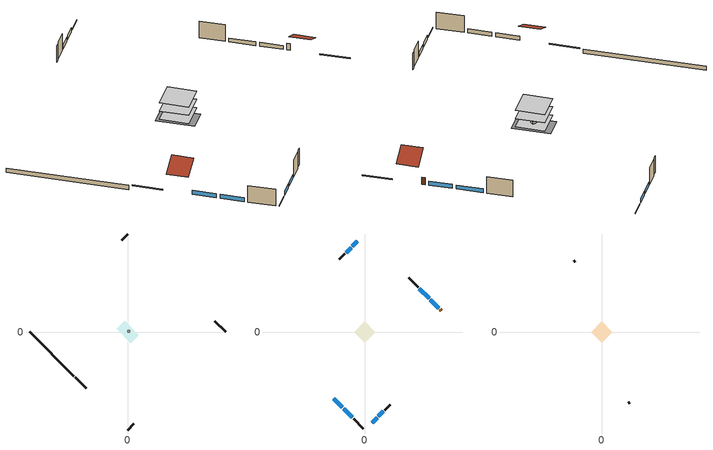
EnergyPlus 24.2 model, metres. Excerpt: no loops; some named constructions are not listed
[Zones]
central ac and furnace airloop ret air zone
 floor adiabatic (AdiabaticConst): 0,0 0,1 1,1 1,0 z0
 wall adiabatic (AdiabaticConst): 0,1 0,0 1,0 1,1 0,1 z0:1
 ceiling adiabatic (AdiabaticConst): 1,0 1,1 0,1 0,0 z1
crawlspace - vented
 floor foundation (Slab1 construction): -5.57,1.59 -1.59,5.57 5.57,-1.59 1.59,-5.57 z-0.91
 wall outside (RimJoist1 construction): -26.63,-22.94 -21.11,-28.46 z0.3:0.61
 wall outside (RimJoist2 construction): 0,49.57 -3.06,46.51 z0.3:0.61
 wall outside (RimJoist3 construction): 49.57,0 44.05,5.52 z0.3:0.61
 wall outside (RimJoist4 construction): 0,-49.57 3.06,-46.51 z0.3:0.61
 wall foundation (FoundationWall1 construction): -49.57,0 -27.29,-22.29 z-0.91:0.3
conditioned space
 floor to crawlspace - vented (Floor1 construction): -5.34,0 0,5.34 5.34,0 0,-5.34 z0.3
 floor adiabatic (AdiabaticFloorConstruction): -5.34,0 0,5.34 5.34,0 0,-5.34 z2.74
 wall outside (AdiabaticWallConstruction 1): 38.75,10.82 38.1,11.47 z0.3:2.34
 wall outside (AdiabaticWallConstruction): -15.81,-33.77 -11.4,-38.18 / -10.74,-38.83 -6.33,-43.24 z0.3:1.49; -3.72,45.86 -6.23,43.34 / -6.89,42.69 -9.4,40.17 / 37.45,12.13 33.17,16.4 / 3.72,-45.86 6.23,-43.34 / 6.89,-42.69 9.4,-40.17 z0.3:1.46; 32.51,17.06 27.61,21.96 z0.3:1.43
 wall outside (Wall1 construction): -5.67,-43.9 -0.66,-48.92 z0.3:5.18
 wall outside (Wall2 construction): -10.06,39.52 -12.84,36.73 z0.3:5.18
 wall outside (Wall3 construction): 26.96,22.62 22.21,27.36 z0.3:5.18
 wall outside (Wall4 construction): 10.06,-39.52 12.84,-36.73 z0.3:5.18
 window (WindowConstruction): -15.81,-33.77 -11.4,-38.18 z0.3:1.49
 window (WindowConstruction 1): -10.74,-38.83 -6.33,-43.24 z0.3:1.49
 window (WindowConstruction 2): -3.72,45.85 -6.23,43.34 z0.3:1.46
 window (WindowConstruction 3): -6.89,42.69 -9.4,40.17 z0.3:1.46
 window (WindowConstruction 4): 37.44,12.13 33.17,16.4 z0.3:1.46
 window (WindowConstruction 5): 32.51,17.06 27.61,21.96 z0.3:1.43
 window (WindowConstruction 6): 3.72,-45.85 6.23,-43.34 z0.3:1.46
 window (WindowConstruction 7): 6.89,-42.69 9.4,-40.17 z0.3:1.46
 door (Door): 38.75,10.82 38.1,11.47 z0.3:2.34
 ceiling adiabatic (AdiabaticFloorConstruction): 0,-5.34 5.34,0 0,5.34 -5.34,0 z2.74
attic - vented
 floor to conditioned space (Floor2 construction Reversed): -5.34,0 0,5.34 5.34,0 0,-5.34 z5.18
 wall outside (Wall5 construction): -13.5,36.07 -14.07,35.5 z0.3:5.18
 wall outside (Wall6 construction): 13.5,-36.07 14.07,-35.5 z0.3:5.18
 roof outside (Roof1 construction): -16.46,-33.11,5.18 -12.89,-29.54,7.71 -16.88,-25.55,7.71 -20.46,-29.12,5.18
 roof outside (Roof2 construction): 39.41,10.17,5.18 35.83,6.6,7.71 39.83,2.6,7.71 43.4,6.17,5.18
[Material] Roughness=Rough; Thermal Absorptance=0.9
Name | Thickness {m} | Conductivity {W/m-K} | Density {kg/m3} | Specific Heat {J/kg-K} | Solar Absorptance | Visible Absorptance
ceiling loosefill ins | 0.0846667 | 0.0480833 | 16.02 | 1046.75 | 0.7 | 0.7
ceiling stud and cavity | 0.1397 | 0.0920385 | 65.682 | 1177.47 | 0.7 | 0.7
floor covering | 0.0127 | 0.0433444 | 54.468 | 1339.84 | 0.6 | 0.6
floor stud and cavity | 0.1397 | 0.923637 | 92.3553 | 1139.71 | 0.7 | 0.7
gypsum board | 0.0127 | 0.160291 | 801 | 837.4 | 0.6 | 0.6
osb sheathing 0.75 in. | 0.01905 | 0.115458 | 512.64 | 1214.23 | 0.7 | 0.7
[Construction]
Floor1 construction Reversed: floor covering, osb sheathing 0.75 in., floor stud and cavity
Floor2 construction: ceiling loosefill ins, ceiling stud and cavity, gypsum board
[EnergyManagementSystem:Program]
infil_program: Set p_m = 0.14; Set p_s = 0.22; Set s_m = 270; Set s_s = 370; Set z_m = 9.99744; Set z_s = 4.8768; Set f_t = (((s_m/z_m)^p_m)*((z_s/s_s)^p_s)); Set Tdiff = tin_s-tout_s; Set dT = @Abs Tdiff; Set c = 0.0902; Set Cs = 0.0872; Set Cw = 0.1017; Set n = 0.65; Set sft = (f_t*0.5); Set temp1 = ((c*Cw)*((sft*site_vw_s)^(2*n)))^2; Set Qinf = (((c*Cs*(dT^n))^2)+temp1)^0.5; Set Qinf = (@Max Qinf 0); Set mech_vent_house_fan_sensible_load_act = 0.0; Set mech_vent_house_fan_latent_load_act = 0.0; Set OASupInPb = out_pb_s; Set OASupInTemp = tout_s; Set OASupInW = out_wt_s; Set OASupRho = (@RhoAirFnPbTdbW OASupInPb OASupInTemp OASupInW); Set OASupCp = (@CpAirFnW OASupInW); Set OASupInEnth = (@HFnTdbW OASupInTemp OASupInW); Set ZoneTemp = tin_s; Set ZoneW = win_s; Set ZoneCp = (@CpAirFnW ZoneW); Set ZoneAirEnth = (@HFnTdbW ZoneTemp ZoneW); Set mech_vent_house_fan_cfis_act = 0.0; Set QWHV_cfis_sup = 0.0; Set QWHV_cfis_suppl_sup = 0.0; Set QWHV_cfis_suppl_exh = 0.0; Set Qrange = 0; Set Qrange = Qrange + 0.04719 * mech_vent_range_fan_0_sch_s; Set Qbath = 0; Set Qbath = Qbath + 0.04719 * mech_vent_bath_fan_0_sch_s; Set Qdryer = 0; Set Qdryer = Qdryer + 0.05681 * clothes_dryer_exhaust_0_sch_s; Set QWHV_sup = 0.0; Set QWHV_exh = 0.0; Set Qsupply = QWHV_sup + QWHV_cfis_sup + QWHV_cfis_suppl_sup; Set Qexhaust = Qrange + Qbath + Qdryer + QWHV_exh + QWHV_cfis_suppl_exh; Set Qfan = (@Max Qexhaust Qsupply); Set Qducts = 0; Set Qducts = Qducts - central_ac_and_furnace_airloop_0_DuctImbalLkSupFanEquivCond; Set Qducts = Qducts + central_ac_and_furnace_airloop_0_DuctImbalLkExhFanEquivCond; If Qducts < 0; Set Qsupply = Qsupply - Qducts; Else; Set Qexhaust = Qexhaust + Qducts; EndIf; Set Qfan_with_ducts = (@Max Qexhaust Qsupply); Set Qimb = (@Abs (Qsupply - Qexhaust)); If Qinf + Qimb > 0; Set Qtot = Qfan_with_ducts + (Qinf^2) / (Qinf + Qimb); Else; Set Qtot = Qfan_with_ducts; EndIf; Set Qinf_adj = Qtot - Qfan; Set infil_flow_act = Qinf_adj; Set infil_program_Qinf = Qinf_adj; Set infil_program_Qfan = Qfan; Set Qload = Qfan; Set Effectiveness_Sens = 0.0; Set Effectiveness_Lat = 0.0; Set Fan_MFR = Qload * OASupRho; Set ZoneInEnth = OASupInEnth; Set ZoneInTemp = OASupInTemp; Set FanTotalToCond = Fan_MFR * (ZoneInEnth - ZoneAirEnth); Set FanSensToCond = Fan_MFR * ZoneCp * (ZoneInTemp - ZoneTemp); Set FanLatToCond = FanTotalToCond - FanSensToCond; Set mech_vent_house_fan_sensible_load_act = mech_vent_house_fan_sensible_load_act + FanSensToCond; Set mech_vent_house_fan_latent_load_act = mech_vent_house_fan_latent_load_act + FanLatToCond
natural_vent_program: Set Tin = tin_s; Set Tout = tout_s; Set Wout = out_wt_s; Set Pbar = out_pb_s; Set Phiout = (@RhFnTdbWPb Tout Wout Pbar); Set MaxHR = 0.0115; Set Tnvsp = (htg_sp_s + clg_sp_s) / 2; Set NVavail = natural_vent_s; Set ClgSsnAvail = cool_season; Set Qnv = 0; Set Qwhf = 0; Set whole_house_fan_mix_act = 0; Set whole_house_fan_act = 0; If ((Wout < MaxHR) && (Tin > Tout) && (Tin > Tnvsp) && (ClgSsnAvail > 0)); Set WHF_Flow = 0; Set Adj = (Tin-Tnvsp)/(Tin-Tout); Set Adj = (@Min Adj 1); Set Adj = (@Max Adj 0); If (WHF_Flow > 0); Set Qwhf = WHF_Flow*Adj; Set whole_house_fan_mix_act = WHF_Flow*Adj; Set WHF_W = 0; Set whole_house_fan_act = WHF_W*Adj; ElseIf (NVavail > 0); Set NVArea = 18535.327058304; Set Cs = 0.00017937135914540493; Set Cw = 8.97707065726015e-05; Set Tdiff = Tin-Tout; Set dT = (@Abs Tdiff); Set Vwind = site_vw_s; Set SGNV = NVArea*Adj*((((Cs*dT)+(Cw*(Vwind^2)))^0.5)/1000); Set MaxNV = 1.5454705606656003; Set Qnv = (@Min SGNV MaxNV); EndIf; EndIf; Set natural_vent_flow_act = Qnv; Set whole_house_fan_flow_act = Qwhf; Set natural_vent_program_Qnv = Qnv; Set natural_vent_program_Qwhf = Qwhf
total_airflows_program: Set total_infil_flow_rate = 0; Set total_mechvent_flow_rate = 0; Set total_natvent_flow_rate = 0; Set total_whf_flow_rate = 0; Set total_infil_flow_rate = total_infil_flow_rate + (infil_program_Qinf * 1); Set total_mechvent_flow_rate = total_mechvent_flow_rate + (infil_program_Qfan * 1); Set total_natvent_flow_rate = total_natvent_flow_rate + (natural_vent_program_Qnv * 1); Set total_whf_flow_rate = total_whf_flow_rate + (natural_vent_program_Qwhf * 1)
total_loads_program: Set loads_htg_tot = 0; Set loads_clg_tot = 0; If htg_load_cond > 0; Set loads_htg_tot = loads_htg_tot + (htg_load_cond - clg_load_cond) * 1.0; Set loads_htg_tot = loads_htg_tot + (htg_load_duct - clg_load_duct) * 1.0; EndIf; Set loads_htg_tot = (@Max loads_htg_tot 0); If clg_load_cond > 0; Set loads_clg_tot = loads_clg_tot + (clg_load_cond - htg_load_cond) * 1.0; Set loads_clg_tot = loads_clg_tot + (clg_load_duct - htg_load_duct) * 1.0; EndIf; Set loads_clg_tot = (@Max loads_clg_tot 0)
unmet_hours_program: Set htg_unmet_hours = 0; Set clg_unmet_hours = 0; Set unit_htg_unmet_hours = 0; If ((DayOfYear >= 1) && (DayOfYear <= 365)); Set unit_htg_unmet_hours = unit_htg_unmet_hours + conditioned_space_htg_unmet_s; If unit_htg_unmet_hours > htg_unmet_hours; Set htg_unmet_hours = unit_htg_unmet_hours; EndIf; EndIf; Set unit_clg_unmet_hours = 0; If ((DayOfYear >= 1) && (DayOfYear <= 365)); Set unit_clg_unmet_hours = unit_clg_unmet_hours + conditioned_space_clg_unmet_s; If unit_clg_unmet_hours > clg_unmet_hours; Set clg_unmet_hours = unit_clg_unmet_hours; EndIf; EndIf
water_heater_Control: Set water_heater_HPWHSchedOverride = water_heater_T_set; If (water_heater_amb_temp<5.56) || (water_heater_amb_temp>48.89); Set water_heater_UESchedOverride = water_heater_T_set; Set water_heater_LESchedOverride = water_heater_T_set; Else; Set water_heater_UESchedOverride = water_heater_T_set - 9.0; Set water_heater_LESchedOverride = 0; EndIf
water_heater_hpwh_EC_adj: If WarmupFlag == 0; Set dhw_e_cons = water_heater_tank_energy + water_heater_tank_on_cycle_parasitic + water_heater_tank_off_cycle_parasitic + water_heater_coil_energy + water_heater_fan_energy; Set water_heater_hpwh_ec_adj_act = 0.0 * dhw_e_cons / 1; EndIf
water_heater_InletAir: Set water_heater_Tamb_act = water_heater_amb_temp; Set water_heater_RHamb_act = 0; Set water_heater_RHamb_act = water_heater_RHamb_act + (water_heater_amb_rh / 100) / 1; Set water_heater_sens_act = (0 - water_heater_sens_cool - (water_heater_tl + water_heater_fan_pwr)) / 1; Set water_heater_lat_act = (0 - water_heater_lat_cool) / 1
[EnergyManagementSystem:Subroutine]
central_ac_and_furnace_airloop_0_duct_subroutine: Set AH_MFR = central_ac_and_furnace_airloop_AH_MFR / 1; If AH_MFR > 0; Set AH_Tout = central_ac_and_furnace_airloop_AH_Tout; Set AH_Wout = central_ac_and_furnace_airloop_AH_Wout; Set RA_T = central_ac_and_furnace_airloop_RA_T; Set RA_W = central_ac_and_furnace_airloop_Ra_W; Set Fan_RTF = central_ac_and_furnace_airloop_Fan_RTF; Set DZ_T = central_ac_and_furnace_airloop_0_DZ_T; Set DZ_W = central_ac_and_furnace_airloop_0_DZ_W; Set AH_VFR = central_ac_and_furnace_airloop_AH_VFR / 1; Set h_SA = (@HFnTdbW AH_Tout AH_Wout); Set h_RA = (@HFnTdbW RA_T RA_W); Set h_fg = (@HfgAirFnWTdb AH_Wout AH_Tout); Set h_DZ = (@HFnTdbW DZ_T DZ_W); Set air_cp = 1006.0; Set f_sup = 0.133; Set f_ret = 0.067; Set sup_lk_mfr = f_sup * AH_MFR; Set ret_lk_mfr = f_ret * AH_MFR; Set SupTotLkToCond = sup_lk_mfr*(h_RA - h_SA); Set SupLatLkToCond = sup_lk_mfr*h_fg*(RA_W-AH_Wout); Set SupSensLkToCond = SupTotLkToCond-SupLatLkToCond; Set supply_ua = 77.161; Set eTm = 0-((Fan_RTF/(AH_MFR*air_cp))*supply_ua); Set t_sup = DZ_T+((AH_Tout-DZ_T)*(@Exp eTm)); Set SupCondToCond = AH_MFR*air_cp*(t_sup-AH_Tout); Set SupCondToDZ = 0-SupCondToCond; Set return_ua = 28.578; Set eTm = 0-((Fan_RTF/(AH_MFR*air_cp))*return_ua); Set t_ret = DZ_T+((RA_T-DZ_T)*(@Exp eTm)); Set RetCondToRP = AH_MFR*air_cp*(t_ret-RA_T); Set RetCondToDZ = 0-RetCondToRP; Set RetLatLkToRP = 0; Set RetSensLkToRP = ret_lk_mfr*air_cp*(DZ_T-RA_T); Set SupTotLkToDZ = sup_lk_mfr*(h_SA-h_DZ); Set SupLatLkToDZ = sup_lk_mfr*h_fg*(AH_Wout-DZ_W); Set SupSensLkToDZ = SupTotLkToDZ-SupLatLkToDZ; Set FracOutsideToCond = 1.0; Set FracOutsideToDZ = 0.0; Set FracCondToOutside = 0.0; Set FracDZToOutside = 1.0; Set FracDZToCond = 0.0; Set FracCondToDZ = 0.0; Set lk_imbal_vfr = @ABS(f_sup - f_ret) * AH_VFR; Set ImbalLkCondToDZ = lk_imbal_vfr * FracCondToDZ; Set ImbalLkDZToCond = lk_imbal_vfr * FracDZToCond; Set ImbalLkOutsideToCond = lk_imbal_vfr * FracOutsideToCond; Set ImbalLkOutsideToDZ = lk_imbal_vfr * FracOutsideToDZ; Set ImbalLkCondToOutside = lk_imbal_vfr * FracCondToOutside; Set ImbalLkDZToOutside = lk_imbal_vfr * FracDZToOutside; Else; Set SupLatLkToCond = 0; Set SupSensLkToCond = 0; Set SupCondToCond = 0; Set RetCondToRP = 0; Set RetLatLkToRP = 0; Set RetSensLkToRP = 0; Set RetCondToDZ = 0; Set SupCondToDZ = 0; Set SupLatLkToDZ = 0; Set SupSensLkToDZ = 0; Set ImbalLkCondToDZ = 0; Set ImbalLkDZToCond = 0; Set ImbalLkOutsideToCond = 0; Set ImbalLkOutsideToDZ = 0; Set ImbalLkCondToOutside = 0; Set ImbalLkDZToOutside = 0; EndIf; Set central_ac_and_furnace_airloop_0_SupLatLkToCond = SupLatLkToCond; Set central_ac_and_furnace_airloop_0_SupSensLkToCond = SupSensLkToCond; Set central_ac_and_furnace_airloop_0_SupCondToLv = SupCondToCond; Set central_ac_and_furnace_airloop_0_RetCondToRP = RetCondToRP; Set central_ac_and_furnace_airloop_0_RetLatLkToRP = RetLatLkToRP; Set central_ac_and_furnace_airloop_0_RetSensLkToRP = RetSensLkToRP; Set central_ac_and_furnace_airloop_0_RetCondToDZ = RetCondToDZ; Set central_ac_and_furnace_airloop_0_SupCondToDZ = SupCondToDZ; Set central_ac_and_furnace_airloop_0_SupLatLkToDZ = SupLatLkToDZ; Set central_ac_and_furnace_airloop_0_SupSensLkToDZ = SupSensLkToDZ; Set central_ac_and_furnace_airloop_0_ZoneMixCondToDZ = ImbalLkCondToDZ; Set central_ac_and_furnace_airloop_0_ZoneMixDZToCond = ImbalLkDZToCond; Set central_ac_and_furnace_airloop_0_DuctImbalLkSupFanEquivCond = ImbalLkCondToOutside; Set central_ac_and_furnace_airloop_0_DuctImbalLkExhFanEquivCond = ImbalLkOutsideToCond; Set central_ac_and_furnace_airloop_0_DuctImbalLkSupFanEquivDZ = ImbalLkDZToOutside; Set central_ac_and_furnace_airloop_0_DuctImbalLkExhFanEquivDZ = ImbalLkOutsideToDZ
[EnergyManagementSystem:ProgramCallingManager]
central_ac_and_furnace_airloop_0_duct_program_calling_manager: EndOfSystemTimestepAfterHVACReporting; central_ac_and_furnace_airloop_0_duct_program
central_ac_and_furnace_supply_fan_disaggregate_program_calling_manager: EndOfSystemTimestepBeforeHVACReporting; central_ac_and_furnace_supply_fan_disaggregate_program
central_ac_and_furnace_supply_fan_disaggregate_program_calling_manager 1: EndOfSystemTimestepBeforeHVACReporting; central_ac_and_furnace_supply_fan_disaggregate_program_1
component_loads_program_calling_manager: EndOfZoneTimestepAfterZoneReporting; component_loads_program
crawlspace_vented_1_duct_leakage_imbalance_infil_program_calling_manager: BeginZoneTimestepAfterInitHeatBalance; crawlspace_vented_1_duct_leakage_imbalance_infil_program
fridge_schedule_1_program_calling_manager: BeginZoneTimestepAfterInitHeatBalance; fridge_schedule_1_program
fridge_schedule_program_calling_manager: BeginZoneTimestepAfterInitHeatBalance; fridge_schedule_program
infil_program_calling_manager: BeginZoneTimestepAfterInitHeatBalance; infil_program
natural_vent_program_calling_manager: BeginZoneTimestepAfterInitHeatBalance; natural_vent_program
total_airflows_program_calling_manager: EndOfZoneTimestepAfterZoneReporting; total_airflows_program
total_loads_program_calling_manager: EndOfZoneTimestepAfterZoneReporting; total_loads_program
unmet_hours_program_calling_manager: EndOfZoneTimestepBeforeZoneReporting; unmet_hours_program
water_heater_hpwh_EC_adj_ProgramManager: EndOfSystemTimestepBeforeHVACReporting; water_heater_hpwh_EC_adj
water_heater_ProgramManager: InsideHVACSystemIterationLoop; water_heater_Control; water_heater_InletAir
[EnergyManagementSystem:OutputVariable]
Name | EMS Variable | Type of Data in Variable | Update Frequency | EMS Program or Subroutine | Units
central ac and furnace supply fan disaggregate clg | central_ac_and_furnace_supply_fan_clg | Summed | SystemTimestep | central_ac_and_furnace_supply_fan_disaggregate_program | J
central ac and furnace supply fan disaggregate htg primary | central_ac_and_furnace_supply_fan_primary_htg | Summed | SystemTimestep | central_ac_and_furnace_supply_fan_disaggregate_program_1 | J
loads_htg_tot_peakload_outvar; loads_htg_tot_annual_outvar; loads_htg_tot_timeseries_outvar | loads_htg_tot | Summed | ZoneTimestep | total_loads_program | J
loads_clg_tot_peakload_outvar; loads_clg_tot_annual_outvar; loads_clg_tot_timeseries_outvar | loads_clg_tot | Summed | ZoneTimestep | total_loads_program | J
htg_unmet_hours_annual_outvar; htg_unmet_hours_timeseries_outvar | htg_unmet_hours | Summed | ZoneTimestep | unmet_hours_program | hr
clg_unmet_hours_annual_outvar; clg_unmet_hours_timeseries_outvar | clg_unmet_hours | Summed | ZoneTimestep | unmet_hours_program | hr
loads_htg_roofs_annual_outvar; loads_htg_roofs_timeseries_outvar | loads_htg_roofs | Summed | ZoneTimestep | component_loads_program | J
loads_htg_ceilings_annual_outvar; loads_htg_ceilings_timeseries_outvar | loads_htg_ceilings | Summed | ZoneTimestep | component_loads_program | J
loads_htg_walls_annual_outvar; loads_htg_walls_timeseries_outvar | loads_htg_walls | Summed | ZoneTimestep | component_loads_program | J
loads_htg_rim_joists_annual_outvar; loads_htg_rim_joists_timeseries_outvar | loads_htg_rim_joists | Summed | ZoneTimestep | component_loads_program | J
loads_htg_foundation_walls_annual_outvar; loads_htg_foundation_walls_timeseries_outvar | loads_htg_foundation_walls | Summed | ZoneTimestep | component_loads_program | J
loads_htg_doors_annual_outvar; loads_htg_doors_timeseries_outvar | loads_htg_doors | Summed | ZoneTimestep | component_loads_program | J
loads_htg_windows_conduction_annual_outvar; loads_htg_windows_conduction_timeseries_outvar | loads_htg_windows_conduction | Summed | ZoneTimestep | component_loads_program | J
loads_htg_windows_solar_annual_outvar; loads_htg_windows_solar_timeseries_outvar | loads_htg_windows_solar | Summed | ZoneTimestep | component_loads_program | J
loads_htg_skylights_conduction_annual_outvar; loads_htg_skylights_conduction_timeseries_outvar | loads_htg_skylights_conduction | Summed | ZoneTimestep | component_loads_program | J
loads_htg_skylights_solar_annual_outvar; loads_htg_skylights_solar_timeseries_outvar | loads_htg_skylights_solar | Summed | ZoneTimestep | component_loads_program | J
loads_htg_floors_annual_outvar; loads_htg_floors_timeseries_outvar | loads_htg_floors | Summed | ZoneTimestep | component_loads_program | J
loads_htg_slabs_annual_outvar; loads_htg_slabs_timeseries_outvar | loads_htg_slabs | Summed | ZoneTimestep | component_loads_program | J
loads_htg_internal_mass_annual_outvar; loads_htg_internal_mass_timeseries_outvar | loads_htg_internal_mass | Summed | ZoneTimestep | component_loads_program | J
loads_htg_infil_annual_outvar; loads_htg_infil_timeseries_outvar | loads_htg_infil | Summed | ZoneTimestep | component_loads_program | J
loads_htg_natvent_annual_outvar; loads_htg_natvent_timeseries_outvar | loads_htg_natvent | Summed | ZoneTimestep | component_loads_program | J
loads_htg_mechvent_annual_outvar; loads_htg_mechvent_timeseries_outvar | loads_htg_mechvent | Summed | ZoneTimestep | component_loads_program | J
loads_htg_whf_annual_outvar; loads_htg_whf_timeseries_outvar | loads_htg_whf | Summed | ZoneTimestep | component_loads_program | J
loads_htg_ducts_annual_outvar; loads_htg_ducts_timeseries_outvar | loads_htg_ducts | Summed | ZoneTimestep | component_loads_program | J
loads_htg_intgains_annual_outvar; loads_htg_intgains_timeseries_outvar | loads_htg_intgains | Summed | ZoneTimestep | component_loads_program | J
loads_htg_lighting_annual_outvar; loads_htg_lighting_timeseries_outvar | loads_htg_lighting | Summed | ZoneTimestep | component_loads_program | J
loads_clg_roofs_annual_outvar; loads_clg_roofs_timeseries_outvar | loads_clg_roofs | Summed | ZoneTimestep | component_loads_program | J
loads_clg_ceilings_annual_outvar; loads_clg_ceilings_timeseries_outvar | loads_clg_ceilings | Summed | ZoneTimestep | component_loads_program | J
loads_clg_walls_annual_outvar; loads_clg_walls_timeseries_outvar | loads_clg_walls | Summed | ZoneTimestep | component_loads_program | J
loads_clg_rim_joists_annual_outvar; loads_clg_rim_joists_timeseries_outvar | loads_clg_rim_joists | Summed | ZoneTimestep | component_loads_program | J
loads_clg_foundation_walls_annual_outvar; loads_clg_foundation_walls_timeseries_outvar | loads_clg_foundation_walls | Summed | ZoneTimestep | component_loads_program | J
loads_clg_doors_annual_outvar; loads_clg_doors_timeseries_outvar | loads_clg_doors | Summed | ZoneTimestep | component_loads_program | J
loads_clg_windows_conduction_annual_outvar; loads_clg_windows_conduction_timeseries_outvar | loads_clg_windows_conduction | Summed | ZoneTimestep | component_loads_program | J
loads_clg_windows_solar_annual_outvar; loads_clg_windows_solar_timeseries_outvar | loads_clg_windows_solar | Summed | ZoneTimestep | component_loads_program | J
loads_clg_skylights_conduction_annual_outvar; loads_clg_skylights_conduction_timeseries_outvar | loads_clg_skylights_conduction | Summed | ZoneTimestep | component_loads_program | J
loads_clg_skylights_solar_annual_outvar; loads_clg_skylights_solar_timeseries_outvar | loads_clg_skylights_solar | Summed | ZoneTimestep | component_loads_program | J
loads_clg_floors_annual_outvar; loads_clg_floors_timeseries_outvar | loads_clg_floors | Summed | ZoneTimestep | component_loads_program | J
loads_clg_slabs_annual_outvar; loads_clg_slabs_timeseries_outvar | loads_clg_slabs | Summed | ZoneTimestep | component_loads_program | J
loads_clg_internal_mass_annual_outvar; loads_clg_internal_mass_timeseries_outvar | loads_clg_internal_mass | Summed | ZoneTimestep | component_loads_program | J
loads_clg_infil_annual_outvar; loads_clg_infil_timeseries_outvar | loads_clg_infil | Summed | ZoneTimestep | component_loads_program | J
loads_clg_natvent_annual_outvar; loads_clg_natvent_timeseries_outvar | loads_clg_natvent | Summed | ZoneTimestep | component_loads_program | J
loads_clg_mechvent_annual_outvar; loads_clg_mechvent_timeseries_outvar | loads_clg_mechvent | Summed | ZoneTimestep | component_loads_program | J
loads_clg_whf_annual_outvar; loads_clg_whf_timeseries_outvar | loads_clg_whf | Summed | ZoneTimestep | component_loads_program | J
loads_clg_ducts_annual_outvar; loads_clg_ducts_timeseries_outvar | loads_clg_ducts | Summed | ZoneTimestep | component_loads_program | J
loads_clg_intgains_annual_outvar; loads_clg_intgains_timeseries_outvar | loads_clg_intgains | Summed | ZoneTimestep | component_loads_program | J
loads_clg_lighting_annual_outvar; loads_clg_lighting_timeseries_outvar | loads_clg_lighting | Summed | ZoneTimestep | component_loads_program | J
total_infil_flow_rate_timeseries_outvar | total_infil_flow_rate | Averaged | ZoneTimestep | total_airflows_program | m^3/s
total_mechvent_flow_rate_timeseries_outvar | total_mechvent_flow_rate | Averaged | ZoneTimestep | total_airflows_program | m^3/s
total_natvent_flow_rate_timeseries_outvar | total_natvent_flow_rate | Averaged | ZoneTimestep | total_airflows_program | m^3/s
total_whf_flow_rate_timeseries_outvar | total_whf_flow_rate | Averaged | ZoneTimestep | total_airflows_program | m^3/s
[Schedule:Day:Interval]
cooling season schedule day; cooling season schedule day 2; cooling season schedule default day; natural vent schedule default day: No, 24:00, 0
cooling season schedule day 1; natural vent schedule day: No, 24:00, 1
exterior lighting schedule day 10: No, 01:00, 0.552381, 03:00, 0.510952, 05:00, 0.483333, 06:00, 0.538571, 07:00, 0.607619, 08:00, 0.56619, 09:00, 0.428095, 10:00, 0.345238, 12:00, 0.331429, 13:00, 0.345238, 14:00, 0.386667, 15:00, 0.414286, 16:00, 0.483333, 17:00, 0.607619, 18:00, 0.773333, 19:00, 0.88381, 20:00, 0.939048, 21:00, 0.966667, 22:00, 0.897619, 23:00, 0.773333, 24:00, 0.649048
exterior lighting schedule day 11: No, 01:00, 0.571429, 03:00, 0.528571, 05:00, 0.5, 06:00, 0.557143, 07:00, 0.628571, 08:00, 0.585714, 09:00, 0.442857, 10:00, 0.357143, 12:00, 0.342857, 13:00, 0.357143, 14:00, 0.4, 15:00, 0.428571, 16:00, 0.5, 17:00, 0.628571, 18:00, 0.8, 19:00, 0.914286, 20:00, 0.971429, 21:00, 1, 22:00, 0.928571, 23:00, 0.8, 24:00, 0.671429
exterior lighting schedule day 9: No, 01:00, 0.509524, 03:00, 0.47131, 05:00, 0.445833, 06:00, 0.496786, 07:00, 0.560476, 08:00, 0.522262, 09:00, 0.394881, 10:00, 0.318452, 12:00, 0.305714, 13:00, 0.318452, 14:00, 0.356667, 15:00, 0.382143, 16:00, 0.445833, 17:00, 0.560476, 18:00, 0.713333, 19:00, 0.815238, 20:00, 0.86619, 21:00, 0.891667, 22:00, 0.827976, 23:00, 0.713333, 24:00, 0.59869
[Schedule:Week:Daily]
cooling season schedule Week Rule - Jan1-May26: cooling season schedule day, cooling season schedule day, cooling season schedule day, cooling season schedule day, cooling season schedule day, cooling season schedule day, cooling season schedule day, cooling season schedule default day, cooling season schedule default day, cooling season schedule default day, cooling season schedule default day, cooling season schedule default day
cooling season schedule Week Rule - May27-Jun2: cooling season schedule day, cooling season schedule day, cooling season schedule day, cooling season schedule day, cooling season schedule day, cooling season schedule day 1, cooling season schedule day 1, cooling season schedule default day, cooling season schedule default day, cooling season schedule default day, cooling season schedule default day, cooling season schedule default day
cooling season schedule Week Rule - Jun3-Sep29: cooling season schedule day 1, cooling season schedule day 1, cooling season schedule day 1, cooling season schedule day 1, cooling season schedule day 1, cooling season schedule day 1, cooling season schedule day 1, cooling season schedule default day, cooling season schedule default day, cooling season schedule default day, cooling season schedule default day, cooling season schedule default day
cooling season schedule Week Rule - Sep30-Oct6: cooling season schedule day 1, cooling season schedule day 2, cooling season schedule day 2, cooling season schedule day 2, cooling season schedule day 2, cooling season schedule day 2, cooling season schedule day 2, cooling season schedule default day, cooling season schedule default day, cooling season schedule default day, cooling season schedule default day, cooling season schedule default day
cooling season schedule Week Rule - Oct7-Dec31: cooling season schedule day 2, cooling season schedule day 2, cooling season schedule day 2, cooling season schedule day 2, cooling season schedule day 2, cooling season schedule day 2, cooling season schedule day 2, cooling season schedule default day, cooling season schedule default day, cooling season schedule default day, cooling season schedule default day, cooling season schedule default day
natural vent schedule Week Rule - Jan1-Jan6: natural vent schedule day, natural vent schedule day, natural vent schedule default day, natural vent schedule day, natural vent schedule default day, natural vent schedule day, natural vent schedule default day, natural vent schedule default day, natural vent schedule default day, natural vent schedule default day, natural vent schedule default day, natural vent schedule default day
natural vent schedule Week Rule - Jan7-Dec31: natural vent schedule default day, natural vent schedule day, natural vent schedule default day, natural vent schedule day, natural vent schedule default day, natural vent schedule day, natural vent schedule default day, natural vent schedule default day, natural vent schedule default day, natural vent schedule default day, natural vent schedule default day, natural vent schedule default day
[Schedule:Year]
cooling season schedule: cooling season schedule Week Rule - Jan1-May26, 1, 1, 5, 26, cooling season schedule Week Rule - May27-Jun2, 5, 27, 6, 2, cooling season schedule Week Rule - Jun3-Sep29, 6, 3, 9, 29, cooling season schedule Week Rule - Sep30-Oct6, 9, 30, 10, 6, cooling season schedule Week Rule - Oct7-Dec31, 10, 7, 12, 31
natural vent schedule: natural vent schedule Week Rule - Jan1-Jan6, 1, 1, 1, 6, natural vent schedule Week Rule - Jan7-Dec31, 1, 7, 12, 31
